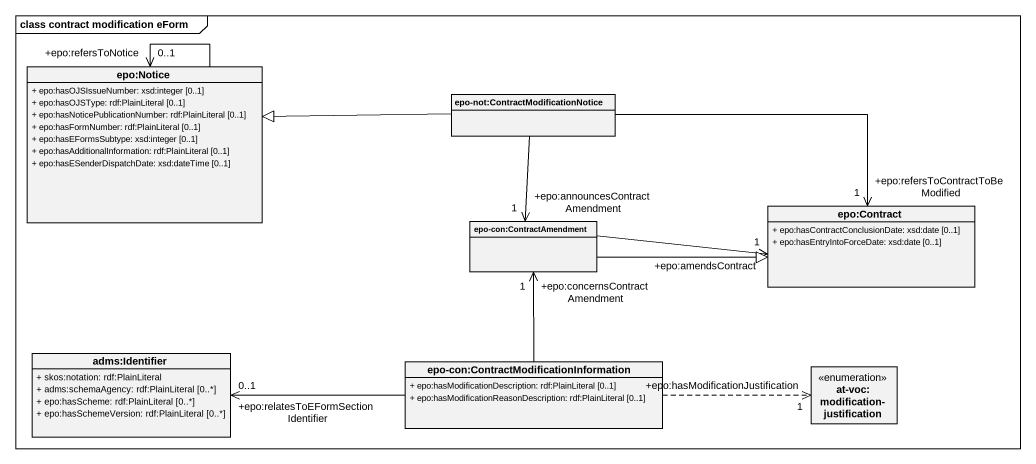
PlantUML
@startuml
mainframe class contract modification eForm
hide circle
hide empty members
skinparam classAttributeIconSize 0
class "epo:Notice" as epo_Notice {
  + epo:hasOJSIssueNumber: xsd:integer [0..1]
  + epo:hasOJSType: rdf:PlainLiteral [0..1]
  + epo:hasNoticePublicationNumber: rdf:PlainLiteral [0..1]
  + epo:hasFormNumber: rdf:PlainLiteral [0..1]
  + epo:hasEFormsSubtype: xsd:integer [0..1]
  + epo:hasAdditionalInformation: rdf:PlainLiteral [0..1]
  + epo:hasESenderDispatchDate: xsd:dateTime [0..1]
}
class "epo-not:ContractModificationNotice" as epo_not_ContractModification
class "epo:Contract" as epo_Contract {
  + epo:hasContractConclusionDate: xsd:date [0..1]
  + epo:hasEntryIntoForceDate: xsd:date [0..1]
}
class "epo-con:ContractAmendment" as epo_con_ContractAmendment
class "adms:Identifier" as adms_Identifier {
  + skos:notation: rdf:PlainLiteral
  + adms:schemaAgency: rdf:PlainLiteral [0..*]
  + epo:hasScheme: rdf:PlainLiteral [0..*]
  + epo:hasSchemeVersion: rdf:PlainLiteral [0..*]
}
class "epo-con:ContractModificationInformation" as epo_con_ContractModification {
  + epo:hasModificationDescription: rdf:PlainLiteral [0..1]
  + epo:hasModificationReasonDescription: rdf:PlainLiteral [0..1]
}
enum "at-voc:modification-justification" as at_voc_modification
epo_Notice --> "+epo:refersToNotice\n0..1" epo_Notice
epo_not_ContractModification -left-|> epo_Notice
epo_not_ContractModification -right-> "+epo:refersToContractToBeModified\n1" epo_Contract
epo_not_ContractModification --> "+epo:announcesContractAmendment\n1" epo_con_ContractAmendment
epo_con_ContractAmendment -right-> "+epo:amendsContract\n1" epo_Contract
epo_con_ContractAmendment -right-|> epo_Contract
epo_con_ContractModification -up-> "+epo:concernsContractAmendment\n1" epo_con_ContractAmendment
epo_con_ContractModification -left-> "+epo:relatesToEFormSectionIdentifier\n0..1" adms_Identifier
epo_con_ContractModification .right.> "+epo:hasModificationJustification\n1" at_voc_modification
@enduml
